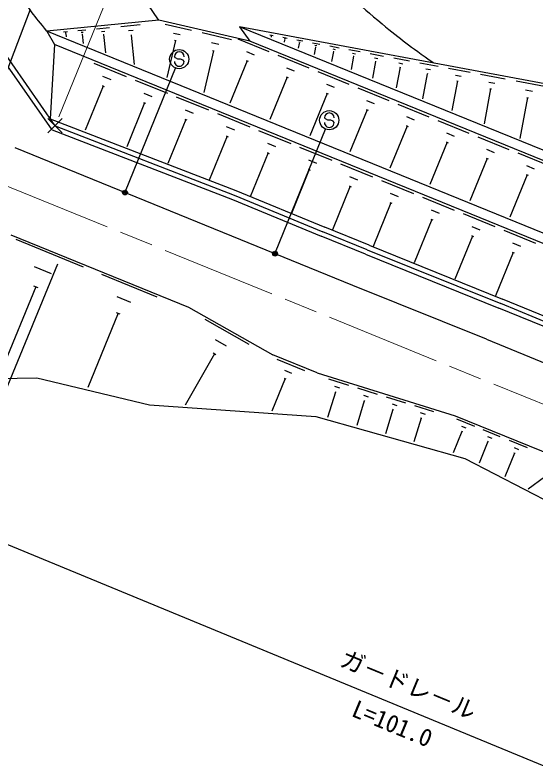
# Model space of a CAD drawing. Units: millimetres on the paper. Extents: x 40 to 680, y 20 to 380.
# Drawn here: x 398.1 to 452.3, y 238.5 to 317 of the extents above; entities that cross this region are included whole.
import ezdxf
from ezdxf.enums import TextEntityAlignment as Align

# ---------------------------------------------------------------- set-up
doc = ezdxf.new("R2010")
doc.units = ezdxf.units.MM
doc.header["$PDMODE"] = 32
doc.header["$PDSIZE"] = 0.5
doc.linetypes.add('CHAIN', pattern=[18.5, 12, -1.5, 3.5, -1.5])
for name, color, linetype, lineweight in [('S-BGD', 7, 'Continuous', 25), ('S-BMK', 2, 'CHAIN', 13), ('S-STR-HTXT', 7, 'Continuous', 13), ('S-STR-STRC', 7, 'Continuous', 25)]:
    doc.layers.add(name, color=color, linetype=linetype, lineweight=lineweight)
doc.styles.add('@ＭＳ ゴシック', font='')
doc.styles.add('ＭＳ ゴシック', font='')
doc.styles.get('@ＭＳ ゴシック').set_extended_font_data('@MS Gothic')
doc.styles.get('ＭＳ ゴシック').set_extended_font_data('MS Gothic')

msp = doc.modelspace()

# ---------------------------------------------------------------- linework, layer by layer
at = {"layer": 'S-BGD'}
for p, q in [((401.912, 305.072), (379.011, 337.744)), ((402.234, 305.484), (379.42, 338.031)), ((413.045, 316.476), (401.369, 315.337)), ((422.524, 314.285), (413.045, 316.476)), ((406.543, 315.591), (407.896, 315.723)), ((409.069, 315.837), (411.086, 316.034)), ((413.713, 316.065), (416.464, 315.43)), ((455.754, 309.4), (421.465, 315.796)), ((421.465, 315.796), (422.524, 314.285)), ((483.685, 290.477), (421.465, 315.796)), ((401.369, 315.337), (402.169, 313.932)), ((484.05, 281.692), (401.369, 315.337)), ((403.095, 315.254), (403.542, 315.298)), ((403.274, 315.159), (403.385, 315.169)), ((403.326, 315.051), (403.354, 315.054)), ((403.34, 315.052), (403.369, 314.762)), ((404.596, 315.401), (405.438, 315.483)), ((404.932, 315.221), (405.143, 315.241)), ((405.032, 315.018), (405.084, 315.023)), ((405.058, 315.021), (405.154, 314.035)), ((407.084, 315.302), (407.422, 315.335)), ((407.244, 314.976), (407.328, 314.984)), ((407.286, 314.98), (407.47, 313.093)), ((409.875, 315.407), (410.379, 315.456)), ((410.113, 314.921), (410.239, 314.933)), ((410.176, 314.927), (410.475, 311.87)), ((414.586, 315.139), (415.274, 314.98)), ((417.549, 315.179), (420.607, 314.472)), ((424.62, 314.953), (424.948, 314.892)), ((424.728, 314.848), (424.81, 314.833)), ((414.771, 314.372), (413.879, 310.513)), ((414.685, 314.392), (414.857, 314.352)), ((418.519, 314.149), (419.284, 313.972)), ((421.28, 314.522), (424.522, 313.202)), ((482.746, 289.779), (422.524, 314.285)), ((424.743, 314.76), (424.764, 314.757)), ((424.753, 314.759), (424.747, 314.725)), ((425.948, 314.705), (426.411, 314.619)), ((426.136, 314.43), (426.089, 314.179)), ((426.1, 314.557), (426.216, 314.535)), ((426.122, 314.433), (426.151, 314.428)), ((427.418, 314.431), (428.033, 314.317)), ((427.668, 314.067), (427.576, 313.574)), ((427.62, 314.235), (427.774, 314.206)), ((427.649, 314.07), (427.687, 314.063)), ((429.047, 314.127), (429.828, 313.982)), ((402.169, 313.932), (401.719, 306.219)), ((482.633, 281.188), (402.169, 313.932)), ((418.725, 313.296), (417.72, 308.949)), ((418.629, 313.318), (418.82, 313.274)), ((429.365, 313.664), (429.223, 312.903)), ((429.304, 313.877), (429.499, 313.841)), ((429.341, 313.668), (429.389, 313.659)), ((430.852, 313.791), (431.818, 313.611)), ((431.169, 313.482), (431.41, 313.437)), ((432.85, 313.418), (434.021, 313.2)), ((422.166, 313.217), (422.976, 312.887)), ((425.448, 312.826), (428.69, 311.506)), ((431.244, 313.218), (431.047, 312.161)), ((431.214, 313.223), (431.275, 313.212)), ((433.326, 312.723), (433.068, 311.339)), ((433.235, 313.043), (433.527, 312.989)), ((433.29, 312.73), (433.363, 312.717)), ((435.064, 313.005), (436.462, 312.744)), ((435.523, 312.558), (435.872, 312.493)), ((437.516, 312.548), (439.165, 312.24)), ((406.254, 311.999), (409.637, 310.622)), ((422.241, 312.241), (420.451, 307.841)), ((422.14, 312.282), (422.343, 312.2)), ((435.632, 312.176), (435.306, 310.428)), ((435.589, 312.184), (435.676, 312.168)), ((438.058, 312.02), (438.47, 311.943)), ((440.232, 312.041), (442.159, 311.682)), ((426.334, 311.52), (427.144, 311.191)), ((429.616, 311.129), (432.858, 309.81)), ((438.187, 311.569), (437.786, 309.419)), ((438.135, 311.579), (438.238, 311.56)), ((441.016, 310.898), (440.532, 308.301)), ((440.865, 311.424), (441.347, 311.335)), ((440.956, 310.909), (441.076, 310.887)), ((443.241, 311.48), (445.476, 311.063)), ((407.178, 310.637), (408.024, 310.293)), ((410.561, 310.247), (413.937, 308.873)), ((426.409, 310.545), (424.619, 306.145)), ((426.308, 310.586), (426.511, 310.504)), ((444.15, 310.154), (443.574, 307.064)), ((443.975, 310.765), (444.534, 310.66)), ((444.08, 310.167), (444.22, 310.141)), ((446.574, 310.858), (449.15, 310.378)), ((450.265, 310.17), (453.22, 309.619)), ((407.257, 309.619), (405.382, 305.013)), ((407.151, 309.662), (407.363, 309.576)), ((430.502, 309.824), (431.313, 309.494)), ((433.784, 309.433), (437.026, 308.114)), ((447.622, 309.33), (446.943, 305.693)), ((447.42, 310.034), (448.064, 309.914)), ((447.541, 309.345), (447.702, 309.315)), ((411.483, 308.887), (412.327, 308.544)), ((430.577, 308.849), (428.787, 304.449)), ((430.476, 308.89), (430.679, 308.808)), ((451.235, 309.224), (451.974, 309.087)), ((411.562, 307.872), (409.692, 303.276)), ((411.456, 307.915), (411.667, 307.829)), ((414.86, 308.497), (418.229, 307.126)), ((434.67, 308.128), (435.481, 307.798)), ((451.467, 308.417), (450.676, 304.174)), ((451.375, 308.434), (451.559, 308.4)), ((415.781, 307.141), (416.623, 306.798)), ((434.746, 307.153), (432.955, 302.753)), ((434.644, 307.194), (434.847, 307.112)), ((437.952, 307.737), (441.194, 306.418)), ((401.484, 306.234), (402.984, 304.734)), ((402.984, 306.234), (401.484, 304.734)), ((401.719, 306.219), (421.076, 298.734)), ((419.152, 306.751), (422.514, 305.383)), ((438.838, 306.432), (439.649, 306.102)), ((402.234, 305.484), (420.891, 298.27)), ((415.859, 306.127), (413.994, 301.543)), ((415.754, 306.17), (415.964, 306.084)), ((420.071, 305.397), (420.911, 305.055)), ((438.914, 305.457), (437.123, 301.057)), ((438.812, 305.498), (439.015, 305.415)), ((442.12, 306.041), (445.362, 304.722)), ((401.912, 305.072), (420.705, 297.805)), ((423.437, 305.007), (426.791, 303.642)), ((443.006, 304.736), (443.817, 304.406)), ((420.149, 304.386), (418.288, 299.813)), ((420.044, 304.429), (420.254, 304.343)), ((446.289, 304.345), (449.53, 303.026)), ((433.258, 288.865), (398.061, 303.187)), ((424.354, 303.657), (425.192, 303.315)), ((427.714, 303.266), (431.061, 301.905)), ((443.082, 303.761), (441.291, 299.361)), ((442.981, 303.802), (443.183, 303.719)), ((447.174, 303.04), (447.985, 302.71)), ((424.432, 302.648), (422.575, 298.085)), ((424.327, 302.69), (424.536, 302.605)), ((450.457, 302.649), (453.699, 301.33)), ((428.629, 301.919), (429.466, 301.579)), ((431.984, 301.529), (435.324, 300.17)), ((447.25, 302.064), (445.46, 297.665)), ((447.149, 302.106), (447.351, 302.023)), ((428.707, 300.912), (426.855, 296.361)), ((428.602, 300.955), (428.811, 300.87)), ((451.343, 301.344), (452.153, 301.014)), ((432.897, 300.184), (433.732, 299.845)), ((451.418, 300.368), (449.628, 295.969)), ((451.317, 300.41), (451.519, 300.327)), ((432.975, 299.18), (431.127, 294.64)), ((432.87, 299.222), (433.079, 299.137)), ((436.247, 299.794), (439.579, 298.438)), ((421.076, 298.734), (430.324, 294.917)), ((437.157, 298.453), (437.99, 298.114)), ((420.705, 297.805), (429.945, 293.992)), ((420.891, 298.27), (430.135, 294.454)), ((440.502, 298.063), (443.827, 296.71)), ((437.235, 297.45), (435.392, 292.921)), ((437.131, 297.493), (437.339, 297.408)), ((441.411, 296.724), (442.242, 296.386)), ((444.75, 296.334), (448.067, 294.984)), ((441.488, 295.724), (439.65, 291.206)), ((441.384, 295.766), (441.592, 295.682)), ((434.766, 292.57), (430.135, 294.454)), ((434.953, 293.033), (430.324, 294.917)), ((445.657, 294.998), (446.486, 294.661)), ((448.991, 294.608), (452.301, 293.261)), ((397.617, 294.137), (416.142, 286.599)), ((398.133, 293.657), (405.157, 290.799)), ((434.578, 292.106), (429.945, 293.992)), ((445.734, 294), (443.9, 289.493)), ((445.63, 294.043), (445.838, 293.958)), ((434.953, 293.033), (448.867, 287.425)), ((449.895, 293.276), (450.723, 292.939)), ((434.578, 292.106), (448.49, 286.499)), ((434.766, 292.57), (448.678, 286.962)), ((449.972, 292.28), (448.143, 287.784)), ((449.869, 292.322), (450.076, 292.238)), ((400.053, 290.829), (401.809, 290.115)), ((407.085, 290.015), (412.844, 287.671)), ((400.216, 288.716), (396.732, 280.153)), ((399.997, 288.806), (400.436, 288.627)), ((447.171, 283.257), (433.258, 288.865)), ((408.659, 287.696), (410.098, 287.11)), ((462.742, 281.725), (448.867, 287.425)), ((416.142, 286.599), (424.914, 281.626)), ((462.553, 281.262), (448.678, 286.962)), ((408.793, 285.963), (405.643, 278.224)), ((408.613, 286.036), (408.973, 285.89)), ((462.364, 280.799), (448.49, 286.499)), ((417.845, 285.346), (422.438, 282.742)), ((418.917, 283.221), (420.065, 282.57)), ((447.171, 283.257), (461.046, 277.557)), ((418.84, 281.748), (415.802, 276.39)), ((418.696, 281.829), (418.983, 281.666)), ((429.545, 279.741), (424.914, 281.626)), ((425.345, 281.181), (428.227, 280.008)), ((426.132, 280.02), (426.853, 279.727)), ((429.545, 279.741), (443.929, 275.292)), ((386.159, 278.969), (400.335, 279.245)), ((400.335, 279.245), (412.062, 276.428)), ((426.199, 279.153), (424.82, 275.764)), ((426.109, 279.19), (426.289, 279.117)), ((430.714, 279.118), (432.805, 278.471)), ((431.336, 278.353), (431.859, 278.191)), ((433.747, 278.18), (435.801, 277.544)), ((431.436, 277.749), (430.622, 275.116)), ((431.371, 277.769), (431.501, 277.729)), ((434.359, 277.428), (434.872, 277.269)), ((436.743, 277.253), (438.759, 276.629)), ((412.062, 276.428), (429.391, 275.203)), ((434.456, 276.835), (433.659, 274.259)), ((434.392, 276.855), (434.521, 276.816)), ((437.343, 276.515), (437.847, 276.359)), ((437.439, 275.933), (436.659, 273.413)), ((437.376, 275.953), (437.502, 275.914)), ((439.701, 276.338), (441.68, 275.726)), ((440.29, 275.614), (440.785, 275.461)), ((429.391, 275.203), (444.915, 270.825)), ((440.385, 275.042), (439.622, 272.577)), ((440.323, 275.062), (440.446, 275.023)), ((443.929, 275.292), (484.684, 258.707)), ((444.071, 274.964), (445.937, 274.205)), ((444.581, 274.213), (445.047, 274.023)), ((444.624, 273.651), (443.717, 271.421)), ((444.566, 273.675), (444.683, 273.628)), ((446.811, 273.849), (448.581, 273.129)), ((447.336, 272.604), (446.411, 270.331)), ((447.28, 272.626), (447.391, 272.581)), ((447.295, 273.136), (447.737, 272.956)), ((449.548, 272.735), (451.443, 271.964)), ((450.065, 271.972), (450.539, 271.78)), ((450.11, 271.402), (449.106, 268.936)), ((450.05, 271.426), (450.169, 271.378)), ((444.915, 270.825), (482.544, 251.352)), ((453.223, 268.897), (451.53, 267.654))]:
    msp.add_line(p, q, dxfattribs=at)
for points, knots in [([(401.369, 315.337), (400.026, 316.997), (399.549, 317.535), (398.677, 319.127), (397.98, 320.399), (397.644, 321.149), (397.161, 322.516), (396.546, 324.252), (396.536, 325.33), (395.912, 327.064), (395.257, 328.884), (394.87, 329.91), (393.95, 331.612), (392.926, 333.508), (392.39, 334.162), (390.829, 336.16)], [0, 0, 0, 0, 1, 1, 1, 2, 2, 2, 3, 3, 3, 4, 4, 4, 5, 5, 5, 5]), ([(413.045, 316.476), (410.789, 319.738), (410.13, 320.67), (408.486, 323.497), (406.982, 326.083), (406.515, 327.015), (404.919, 330.274)], [0, 0, 0, 0, 1, 1, 1, 2, 2, 2, 2]), ([(424.628, 328.312), (427.108, 325.157), (427.848, 324.21), (430.157, 321.802), (432.426, 319.436), (433.78, 318.18), (436.31, 316.095), (438.342, 314.421), (439.083, 313.867), (441.683, 312.025)], [0, 0, 0, 0, 1, 1, 1, 2, 2, 2, 3, 3, 3, 3])]:
    msp.add_open_spline(points, degree=3, knots=knots, dxfattribs=at)
at = {"layer": 'S-BMK'}
msp.add_line((396.553, 299.482), (458.843, 274.135), dxfattribs=at)
at = {"layer": 'S-STR-HTXT'}
msp.add_line((402.611, 306.41), (414.295, 335.124), dxfattribs=at)
at = {"layer": 'S-STR-STRC'}
for p, q in [((394.675, 304.691), (399.662, 317.612)), ((414.77, 312.562), (414.671, 312.68)), ((415.015, 312.423), (414.77, 312.562)), ((415.316, 312.42), (415.015, 312.423)), ((415.561, 312.308), (415.316, 312.42)), ((415.667, 312.172), (415.561, 312.308)), ((409.568, 298.667), (414.789, 311.495)), ((430.405, 306.2), (430.306, 306.318)), ((430.65, 306.06), (430.405, 306.2)), ((430.951, 306.058), (430.65, 306.06)), ((431.196, 305.946), (430.951, 306.058)), ((431.302, 305.81), (431.196, 305.946)), ((425.203, 292.304), (430.423, 305.133)), ((402.495, 291.073), (390.669, 262.417)), ((484.793, 225.735), (391.432, 264.266))]:
    msp.add_line(p, q, dxfattribs=at)
for centre, radius in [((415.166, 312.421), 1), ((430.8, 306.059), 1), ((409.512, 298.528), 0.15), ((409.512, 298.528), 0.12), ((409.512, 298.528), 0.09), ((409.512, 298.528), 0.06), ((409.512, 298.528), 0.03), ((425.147, 292.165), 0.15), ((425.147, 292.165), 0.12), ((425.147, 292.165), 0.09), ((425.147, 292.165), 0.06), ((425.147, 292.165), 0.03)]:
    msp.add_circle(centre, radius, dxfattribs=at)
for centre, start, end in [((415.171, 312.676), 359.55488, 179.55488), ((415.167, 312.176), 179.55488, 359.55488), ((430.806, 306.314), 359.55488, 179.55488), ((430.802, 305.814), 179.55488, 359.55488)]:
    msp.add_arc(centre, 0.5, start, end, dxfattribs=at)
for p in [(409.512, 298.528), (425.147, 292.165)]:
    msp.add_point(p, dxfattribs=at)

# ---------------------------------------------------------------- texts
at = {"layer": 'S-STR-STRC', "style": 'ＭＳ ゴシック'}
msp.add_text('ガ－ドレ－ル', height=1.833, rotation=337.573, dxfattribs=at).set_placement((438.494, 245.925), align=Align.BOTTOM_CENTER)
at = {"layer": 'S-STR-STRC', "style": '@ＭＳ ゴシック'}
msp.add_text('L=101.0', height=1.833, rotation=337.574, dxfattribs=at).set_placement((437.731, 244.076), align=Align.TOP_CENTER)

doc.saveas('drawing.dxf')
